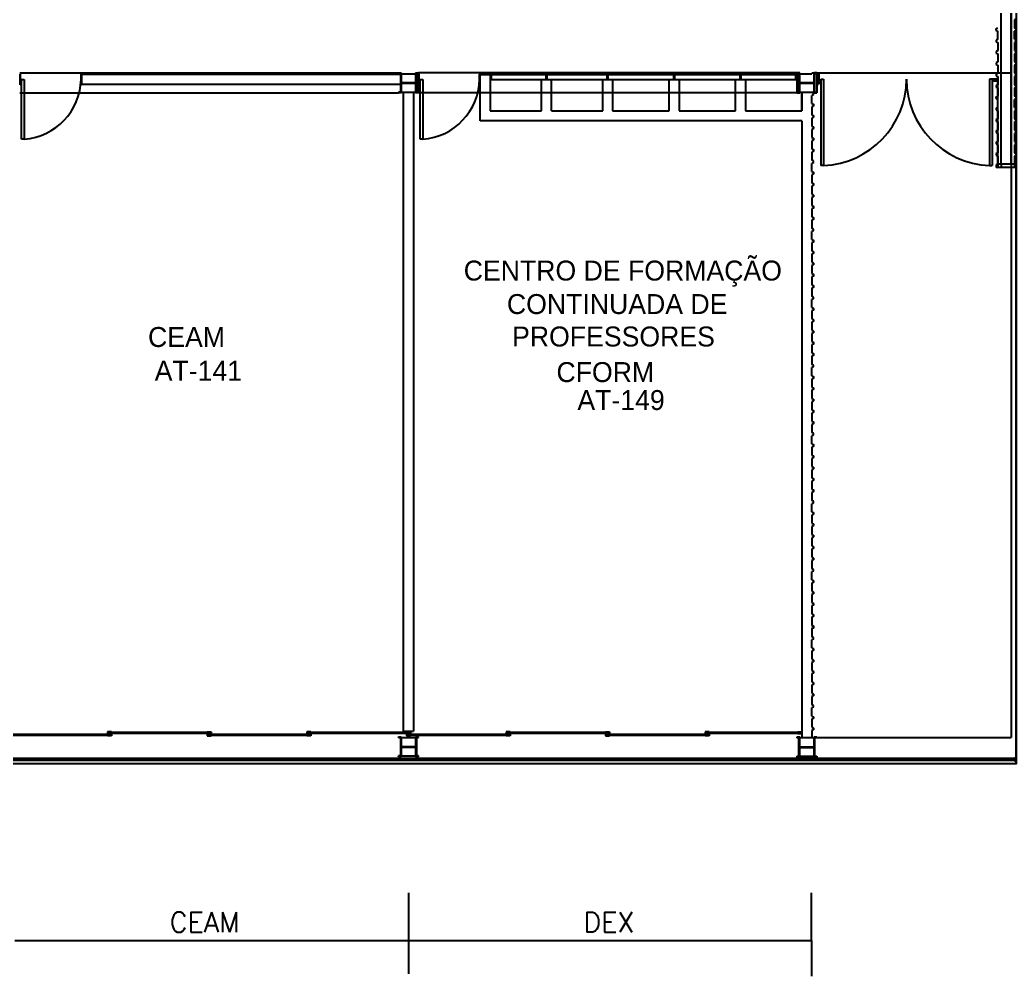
# Model space of a CAD drawing. Header units: millimetres. Extents: x 3281 to 3401, y 1379 to 1410.
# Drawn here: x 3386.39 to 3401.39, y 1379.1 to 1393.5 of the extents above; entities that cross this region are included whole.
import ezdxf
from ezdxf.enums import TextEntityAlignment as Align

# ---------------------------------------------------------------- set-up
doc = ezdxf.new("R2010")
doc.units = ezdxf.units.MM
for name, color, linetype in [('3', 2, 'Continuous'), ('MATRIZ', 2, 'Continuous'), ('MATRIZ-1', 1, 'Continuous'), ('TEXTO-CENTRO-CUSTO', 2, 'Continuous')]:
    doc.layers.add(name, color=color, linetype=linetype)
doc.styles.add('FONTE', font='FONTE.shx', dxfattribs={"height": 0.4})
doc.styles.add('ROMANS', font='simplex.shx', dxfattribs={"height": 0.3})

msp = doc.modelspace()

# ---------------------------------------------------------------- linework, layer by layer
msp.add_lwpolyline([(3281.08946, 1406.79859), (3401.38888, 1406.79859), (3401.38888, 1382.29859), (3281.08946, 1382.29859)], close=True)
at = {"layer": 'MATRIZ'}
for p, q in [((3386.39493, 1392.52058), (3386.39493, 1392.68058)), ((3386.39993, 1392.68058), (3386.39493, 1392.68058)), ((3386.39993, 1392.52058), (3386.39993, 1392.68058)), ((3386.41546, 1392.601), (3386.45546, 1392.601)), ((3386.41546, 1391.701), (3386.41546, 1392.601)), ((3386.45546, 1392.601), (3386.45546, 1391.701)), ((3387.31483, 1392.68058), (3387.30983, 1392.68058)), ((3387.30983, 1392.52058), (3387.30983, 1392.68058)), ((3387.31483, 1392.52058), (3387.31483, 1392.68058)), ((3387.31983, 1392.52659), (3387.31983, 1392.67659)), ((3392.11946, 1392.67659), (3387.31983, 1392.67659)), ((3392.08946, 1392.68659), (3392.08946, 1392.69859)), ((3392.08946, 1392.69859), (3392.13146, 1392.69859)), ((3392.08946, 1392.68659), (3392.11946, 1392.68659)), ((3392.11946, 1392.68659), (3392.11946, 1392.41059)), ((3392.13146, 1392.69859), (3392.13146, 1392.39859)), ((3392.13146, 1392.68659), (3392.34746, 1392.68659)), ((3392.34746, 1392.69859), (3392.34746, 1392.39859)), ((3392.34746, 1392.69859), (3392.38946, 1392.69859)), ((3392.35946, 1392.68659), (3392.35946, 1392.41059)), ((3392.35946, 1392.68659), (3392.38946, 1392.68659)), ((3392.38946, 1392.68659), (3392.38946, 1392.69859)), ((3392.38946, 1392.68659), (3392.38946, 1392.41059)), ((3392.39493, 1392.52018), (3392.39493, 1392.68018)), ((3392.39993, 1392.68018), (3392.39493, 1392.68018)), ((3392.39993, 1392.52018), (3392.39993, 1392.68018)), ((3392.41546, 1392.60061), (3392.45546, 1392.60061)), ((3392.41546, 1391.70061), (3392.41546, 1392.60061)), ((3392.45546, 1392.60061), (3392.45546, 1391.70061)), ((3393.31483, 1392.68018), (3393.30983, 1392.68018)), ((3393.30983, 1392.52018), (3393.30983, 1392.68018)), ((3393.31483, 1392.52018), (3393.31483, 1392.68018)), ((3393.31936, 1392.69459), (3395.23446, 1392.69459)), ((3393.31936, 1392.67459), (3393.31936, 1392.69459)), ((3393.31936, 1392.67459), (3393.46936, 1392.67459)), ((3393.31936, 1391.97859), (3393.31936, 1392.67459)), ((3393.31983, 1392.52618), (3393.31983, 1392.67618)), ((3393.48936, 1392.67459), (3393.46936, 1392.67459)), ((3393.46936, 1392.67459), (3393.46936, 1392.59959)), ((3393.46936, 1392.67459), (3393.46936, 1392.12859)), ((3393.46936, 1392.67459), (3395.23446, 1392.67459)), ((3393.48936, 1392.59959), (3393.48936, 1392.67459)), ((3394.32691, 1392.67459), (3394.30691, 1392.67459)), ((3394.30691, 1392.67459), (3394.30691, 1392.59959)), ((3394.32691, 1392.59959), (3394.32691, 1392.67459)), ((3395.24946, 1392.67459), (3395.22946, 1392.67459)), ((3395.22946, 1392.67459), (3395.22946, 1392.59959)), ((3395.23446, 1392.67459), (3395.23446, 1392.69459)), ((3395.24446, 1392.67459), (3395.24446, 1392.69459)), ((3395.24446, 1392.69459), (3396.23446, 1392.69459)), ((3395.24446, 1392.67459), (3396.23446, 1392.67459)), ((3395.24946, 1392.59959), (3395.24946, 1392.67459)), ((3396.24946, 1392.67459), (3396.22946, 1392.67459)), ((3396.22946, 1392.67459), (3396.22946, 1392.59959)), ((3396.23446, 1392.67459), (3396.23446, 1392.69459)), ((3396.24446, 1392.67459), (3396.24446, 1392.69459)), ((3396.24446, 1392.69459), (3396.74446, 1392.69459)), ((3396.24446, 1392.67459), (3396.74446, 1392.67459)), ((3396.24946, 1392.59959), (3396.24946, 1392.67459)), ((3396.74446, 1392.69459), (3397.23646, 1392.69459)), ((3396.74446, 1392.67459), (3397.23646, 1392.67459)), ((3397.24946, 1392.67459), (3397.22946, 1392.67459)), ((3397.22946, 1392.67459), (3397.22946, 1392.59959)), ((3397.23646, 1392.67459), (3397.23646, 1392.69459)), ((3397.24246, 1392.67459), (3397.24246, 1392.69459)), ((3397.24246, 1392.69459), (3398.07946, 1392.69459)), ((3397.24246, 1392.67459), (3398.07946, 1392.67459)), ((3397.24946, 1392.59959), (3397.24946, 1392.67459)), ((3398.08946, 1392.67459), (3398.06946, 1392.67459)), ((3398.06946, 1392.67459), (3398.06946, 1392.59959)), ((3398.07946, 1392.69459), (3398.07946, 1392.67459)), ((3398.13146, 1392.69859), (3398.08946, 1392.69859)), ((3398.08946, 1392.69859), (3398.08946, 1392.68659)), ((3398.11946, 1392.68659), (3398.08946, 1392.68659)), ((3398.08946, 1392.68659), (3398.08946, 1392.41059)), ((3398.08946, 1392.59959), (3398.08946, 1392.67459)), ((3398.11946, 1392.41059), (3398.11946, 1392.68659)), ((3398.13146, 1392.39859), (3398.13146, 1392.69859)), ((3398.13146, 1392.68659), (3398.31446, 1392.68659)), ((3386.39993, 1392.52058), (3386.39493, 1392.52058)), ((3387.31483, 1392.52058), (3387.30983, 1392.52058)), ((3392.11946, 1392.52659), (3387.31983, 1392.52659)), ((3392.13146, 1392.55459), (3392.34746, 1392.55459)), ((3392.13146, 1392.54259), (3392.34746, 1392.54259)), ((3392.39993, 1392.52018), (3392.39493, 1392.52018)), ((3393.31483, 1392.52018), (3393.30983, 1392.52018)), ((3393.46936, 1392.59959), (3393.48936, 1392.59959)), ((3393.48936, 1392.59959), (3394.24191, 1392.59959)), ((3394.24191, 1392.59959), (3394.39191, 1392.59959)), ((3394.24191, 1392.12859), (3394.24191, 1392.59959)), ((3394.30691, 1392.59959), (3394.32691, 1392.59959)), ((3394.39191, 1392.59959), (3395.16446, 1392.59959)), ((3394.39191, 1392.12859), (3394.39191, 1392.59959)), ((3395.16446, 1392.59959), (3395.31446, 1392.59959)), ((3395.16446, 1392.12859), (3395.16446, 1392.59959)), ((3395.22946, 1392.59959), (3395.24946, 1392.59959)), ((3395.31446, 1392.59959), (3396.16433, 1392.59959)), ((3395.31446, 1392.59959), (3395.31446, 1392.12859)), ((3396.16433, 1392.59959), (3396.31433, 1392.59959)), ((3396.16433, 1392.12859), (3396.16433, 1392.59959)), ((3396.22946, 1392.59959), (3396.24946, 1392.59959)), ((3396.31433, 1392.59959), (3397.16446, 1392.59959)), ((3396.31433, 1392.59959), (3396.31433, 1392.12859)), ((3397.16446, 1392.59959), (3397.31446, 1392.59959)), ((3397.16446, 1392.12859), (3397.16446, 1392.59959)), ((3397.22946, 1392.59959), (3397.24946, 1392.59959)), ((3397.31446, 1392.59959), (3397.31446, 1392.12859)), ((3397.31446, 1392.59959), (3398.06946, 1392.59959)), ((3398.06946, 1392.59959), (3398.08946, 1392.59959)), ((3398.13146, 1392.55459), (3398.31446, 1392.55459)), ((3398.13146, 1392.54259), (3398.31446, 1392.54259)), ((3392.11946, 1392.41059), (3392.08946, 1392.41059)), ((3392.08946, 1392.39859), (3392.08946, 1392.41059)), ((3392.13146, 1392.39859), (3392.08946, 1392.39859)), ((3392.13146, 1392.41059), (3392.34746, 1392.41059)), ((3392.16446, 1382.7862), (3392.16446, 1392.41059)), ((3392.31446, 1392.41059), (3392.31446, 1382.7862)), ((3392.38946, 1392.39859), (3392.34746, 1392.39859)), ((3392.38946, 1392.41059), (3392.35946, 1392.41059)), ((3392.38946, 1392.39859), (3392.38946, 1392.41059)), ((3398.08946, 1392.41059), (3398.08946, 1392.39859)), ((3398.08946, 1392.41059), (3398.11946, 1392.41059)), ((3398.08946, 1392.39859), (3398.13146, 1392.39859)), ((3398.13146, 1392.41059), (3398.31446, 1392.41059)), ((3398.16446, 1392.41059), (3398.16446, 1392.12859)), ((3398.16446, 1392.41059), (3398.31446, 1392.41059)), ((3398.16446, 1392.12859), (3398.16446, 1392.40659)), ((3393.46936, 1392.12859), (3394.24191, 1392.12859)), ((3394.39191, 1392.12859), (3395.16446, 1392.12859)), ((3395.31446, 1392.12859), (3396.16433, 1392.12859)), ((3396.31433, 1392.12859), (3397.16446, 1392.12859)), ((3397.31446, 1392.12859), (3398.16446, 1392.12859)), ((3398.16446, 1391.97859), (3393.31936, 1391.97859)), ((3398.16446, 1391.97859), (3398.16446, 1382.69093)), ((3386.45546, 1391.701), (3386.41546, 1391.701)), ((3392.45546, 1391.70061), (3392.41546, 1391.70061)), ((3398.31446, 1390.65259), (3398.31446, 1390.53179)), ((3398.31446, 1388.77379), (3398.31446, 1388.65299)), ((3392.16446, 1382.7862), (3392.31446, 1382.7862))]:
    msp.add_line(p, q, dxfattribs=at)
for centre in [(3386.386, 1392.62247), (3392.386, 1392.62208)]:
    msp.add_arc(centre, 0.92408, 274.310497, 358.642288, dxfattribs=at)
at = {"layer": 'MATRIZ-1'}
for p, q in [((3401.16388, 1391.32582), (3401.16388, 1406.64501)), ((3401.31388, 1391.32582), (3401.31388, 1406.64501)), ((3401.38888, 1393.50949), (3401.36388, 1393.49699)), ((3401.08888, 1393.36369), (3401.11388, 1393.37619)), ((3401.08888, 1393.33869), (3401.08888, 1393.36369)), ((3401.36388, 1393.49699), (3401.36388, 1393.37619)), ((3401.38888, 1393.36369), (3401.36388, 1393.37619)), ((3401.38888, 1393.33869), (3401.38888, 1393.36369)), ((3401.08888, 1393.33869), (3401.11388, 1393.32619)), ((3401.11388, 1393.20539), (3401.08888, 1393.19289)), ((3401.11388, 1393.20539), (3401.11388, 1393.32619)), ((3401.38888, 1393.33869), (3401.36388, 1393.32619)), ((3401.36388, 1393.20539), (3401.36388, 1393.32619)), ((3401.36388, 1393.20539), (3401.38888, 1393.19289)), ((3401.08888, 1393.19289), (3401.08888, 1393.16789)), ((3401.08888, 1393.16789), (3401.11388, 1393.15539)), ((3401.11388, 1393.15539), (3401.11388, 1393.03493)), ((3401.38888, 1393.16789), (3401.36388, 1393.15539)), ((3401.36388, 1393.15539), (3401.36388, 1393.03493)), ((3401.38888, 1393.19289), (3401.38888, 1393.16789)), ((3401.11388, 1393.03493), (3401.08888, 1393.02243)), ((3401.08888, 1393.02243), (3401.08888, 1392.99743)), ((3401.08888, 1392.99743), (3401.11388, 1392.98493)), ((3401.11388, 1392.98493), (3401.11388, 1392.86379)), ((3401.36388, 1393.03493), (3401.38888, 1393.02243)), ((3401.38888, 1392.99743), (3401.36388, 1392.98493)), ((3401.36388, 1392.98493), (3401.36388, 1392.86379)), ((3401.38888, 1393.02243), (3401.38888, 1392.99743)), ((3401.11388, 1392.86379), (3401.08888, 1392.85129)), ((3401.08888, 1392.85129), (3401.08888, 1392.82629)), ((3401.08888, 1392.82629), (3401.11388, 1392.81379)), ((3401.11388, 1392.81379), (3401.11388, 1392.69299)), ((3401.36388, 1392.86379), (3401.38888, 1392.85129)), ((3401.38888, 1392.82629), (3401.36388, 1392.81379)), ((3401.36388, 1392.81379), (3401.36388, 1392.69299)), ((3401.38888, 1392.85129), (3401.38888, 1392.82629)), ((3386.38946, 1392.69859), (3392.08946, 1392.69859)), ((3398.08946, 1392.69859), (3392.38946, 1392.69859)), ((3398.31446, 1392.69859), (3398.34746, 1392.69859)), ((3398.38946, 1392.69859), (3398.34746, 1392.69859)), ((3398.34746, 1392.39859), (3398.34746, 1392.69859)), ((3398.35946, 1392.41059), (3398.35946, 1392.68659)), ((3398.38946, 1392.68659), (3398.35946, 1392.68659)), ((3398.38946, 1392.69859), (3401.31946, 1392.69859)), ((3398.38946, 1392.69859), (3398.38946, 1392.68659)), ((3398.38946, 1392.68659), (3398.38946, 1392.41059)), ((3398.41609, 1392.68093), (3398.42109, 1392.68093)), ((3398.41609, 1392.68093), (3398.41609, 1392.53093)), ((3398.42109, 1392.68093), (3398.42109, 1392.53093)), ((3401.11388, 1392.69299), (3401.08888, 1392.68049)), ((3401.08888, 1392.68049), (3401.08888, 1392.65549)), ((3401.08888, 1392.65549), (3401.11388, 1392.64299)), ((3401.11388, 1392.64299), (3401.11388, 1392.52219)), ((3401.11388, 1391.32582), (3401.11388, 1392.64299)), ((3401.36388, 1392.69299), (3401.38888, 1392.68049)), ((3401.38888, 1392.65549), (3401.36388, 1392.64299)), ((3401.36388, 1392.64299), (3401.36388, 1392.52219)), ((3401.38888, 1392.68049), (3401.38888, 1392.65549)), ((3398.31446, 1392.55459), (3398.34746, 1392.55459)), ((3398.31446, 1392.54259), (3398.34746, 1392.54259)), ((3398.41609, 1392.53093), (3398.42109, 1392.53093)), ((3401.11388, 1392.52219), (3401.08888, 1392.50969)), ((3401.08888, 1392.50969), (3401.08888, 1392.48469)), ((3401.08888, 1392.48469), (3401.11388, 1392.47219)), ((3401.11388, 1392.47219), (3401.11388, 1392.35139)), ((3401.36388, 1392.52219), (3401.38888, 1392.50969)), ((3401.38888, 1392.48469), (3401.36388, 1392.47219)), ((3401.36388, 1392.47219), (3401.36388, 1392.35139)), ((3401.38888, 1392.50969), (3401.38888, 1392.48469)), ((3386.38946, 1392.39859), (3392.08946, 1392.39859)), ((3398.08946, 1392.39859), (3392.38946, 1392.39859)), ((3398.33946, 1392.39809), (3398.31446, 1392.41059)), ((3398.31446, 1392.41059), (3398.34746, 1392.41059)), ((3398.33946, 1392.37309), (3398.31446, 1392.36059)), ((3398.31446, 1392.23979), (3398.31446, 1392.36059)), ((3398.33946, 1392.37309), (3398.33946, 1392.39809)), ((3398.34746, 1392.39859), (3398.38946, 1392.39859)), ((3398.35946, 1392.41059), (3398.38946, 1392.41059)), ((3398.38946, 1392.41059), (3398.38946, 1392.39859)), ((3401.08888, 1392.33889), (3401.11388, 1392.35139)), ((3401.08888, 1392.31389), (3401.08888, 1392.33889)), ((3401.08888, 1392.31389), (3401.11388, 1392.30139)), ((3401.11388, 1392.18059), (3401.11388, 1392.30139)), ((3401.38888, 1392.33889), (3401.36388, 1392.35139)), ((3401.38888, 1392.31389), (3401.36388, 1392.30139)), ((3401.36388, 1392.18059), (3401.36388, 1392.30139)), ((3401.38888, 1392.31389), (3401.38888, 1392.33889)), ((3398.31446, 1392.18979), (3398.31446, 1392.06933)), ((3401.11388, 1392.18059), (3401.08888, 1392.16809)), ((3401.08888, 1392.16809), (3401.08888, 1392.14309)), ((3401.36388, 1392.18059), (3401.38888, 1392.16809)), ((3401.38888, 1392.16809), (3401.38888, 1392.14309)), ((3398.31446, 1392.06933), (3398.33946, 1392.05683)), ((3398.33946, 1392.03183), (3398.31446, 1392.01933)), ((3398.31446, 1392.01933), (3398.31446, 1391.89819)), ((3398.33946, 1392.05683), (3398.33946, 1392.03183)), ((3401.08888, 1392.14309), (3401.11388, 1392.13059)), ((3401.11388, 1392.01013), (3401.08888, 1391.99763)), ((3401.11388, 1392.13059), (3401.11388, 1392.01013)), ((3401.38888, 1392.14309), (3401.36388, 1392.13059)), ((3401.36388, 1392.13059), (3401.36388, 1392.01013)), ((3401.36388, 1392.01013), (3401.38888, 1391.99763)), ((3398.31446, 1391.89819), (3398.33946, 1391.88569)), ((3398.33946, 1391.86069), (3398.31446, 1391.84819)), ((3398.33946, 1391.88569), (3398.33946, 1391.86069)), ((3401.08888, 1391.99763), (3401.08888, 1391.97263)), ((3401.08888, 1391.97263), (3401.11388, 1391.96013)), ((3401.11388, 1391.96013), (3401.11388, 1391.83899)), ((3401.38888, 1391.97263), (3401.36388, 1391.96013)), ((3401.36388, 1391.96013), (3401.36388, 1391.83899)), ((3401.38888, 1391.99763), (3401.38888, 1391.97263)), ((3398.31446, 1391.84819), (3398.31446, 1391.72739)), ((3401.11388, 1391.83899), (3401.08888, 1391.82649)), ((3401.08888, 1391.82649), (3401.08888, 1391.80149)), ((3401.08888, 1391.80149), (3401.11388, 1391.78899)), ((3401.11388, 1391.78899), (3401.11388, 1391.66819)), ((3401.36388, 1391.83899), (3401.38888, 1391.82649)), ((3401.38888, 1391.80149), (3401.36388, 1391.78899)), ((3401.36388, 1391.78899), (3401.36388, 1391.66819)), ((3401.38888, 1391.82649), (3401.38888, 1391.80149)), ((3398.31446, 1391.67739), (3398.31446, 1391.55659)), ((3401.11388, 1391.66819), (3401.08888, 1391.65569)), ((3401.08888, 1391.65569), (3401.08888, 1391.63069)), ((3401.08888, 1391.63069), (3401.11388, 1391.61819)), ((3401.11388, 1391.61819), (3401.11388, 1391.49739)), ((3401.36388, 1391.66819), (3401.38888, 1391.65569)), ((3401.38888, 1391.63069), (3401.36388, 1391.61819)), ((3401.36388, 1391.61819), (3401.36388, 1391.49739)), ((3401.38888, 1391.65569), (3401.38888, 1391.63069)), ((3398.31446, 1391.50659), (3398.31446, 1391.38579)), ((3401.11388, 1391.49739), (3401.08888, 1391.48489)), ((3401.08888, 1391.48489), (3401.08888, 1391.45989)), ((3401.08888, 1391.45989), (3401.11388, 1391.44739)), ((3401.11388, 1391.44739), (3401.11388, 1391.32659)), ((3401.36388, 1391.49739), (3401.38888, 1391.48489)), ((3401.38888, 1391.45989), (3401.36388, 1391.44739)), ((3401.36388, 1391.44739), (3401.36388, 1391.32659)), ((3401.38888, 1391.48489), (3401.38888, 1391.45989)), ((3398.33946, 1391.37329), (3398.31446, 1391.38579)), ((3398.33946, 1391.34829), (3398.31446, 1391.33579)), ((3398.31446, 1391.21499), (3398.31446, 1391.33579)), ((3398.33946, 1391.34829), (3398.33946, 1391.37329)), ((3401.11388, 1391.32659), (3401.08888, 1391.31409)), ((3401.08888, 1391.31409), (3401.08888, 1391.28909)), ((3401.08888, 1391.29682), (3401.08888, 1391.27582)), ((3401.08888, 1391.28909), (3401.11388, 1391.27659)), ((3401.38888, 1391.27582), (3401.08888, 1391.27582)), ((3401.11388, 1391.32582), (3401.11388, 1391.27582)), ((3401.16388, 1391.32582), (3401.11388, 1391.32582)), ((3401.31388, 1391.32582), (3401.16388, 1391.32582)), ((3401.16388, 1391.32582), (3401.16388, 1391.27582)), ((3401.31388, 1391.32582), (3401.31388, 1391.27582)), ((3401.36388, 1391.32582), (3401.31388, 1391.32582)), ((3401.36388, 1391.32659), (3401.38888, 1391.31409)), ((3401.36388, 1391.32659), (3401.36388, 1391.27582)), ((3401.38888, 1391.28909), (3401.36388, 1391.27659)), ((3401.38888, 1391.31409), (3401.38888, 1391.28909)), ((3401.38888, 1391.29682), (3401.38888, 1391.27582)), ((3401.38888, 1382.29859), (3401.38888, 1391.27582)), ((3398.31446, 1391.16499), (3398.31446, 1391.04453)), ((3398.31446, 1391.04453), (3398.33946, 1391.03203)), ((3398.33946, 1391.00703), (3398.31446, 1390.99453)), ((3398.31446, 1390.99453), (3398.31446, 1390.87339)), ((3398.33946, 1391.03203), (3398.33946, 1391.00703)), ((3398.31446, 1390.87339), (3398.33946, 1390.86089)), ((3398.33946, 1390.83589), (3398.31446, 1390.82339)), ((3398.31446, 1390.82339), (3398.31446, 1390.70259)), ((3398.33946, 1390.86089), (3398.33946, 1390.83589)), ((3398.31446, 1390.48179), (3398.31446, 1390.36099)), ((3398.33946, 1390.34849), (3398.31446, 1390.36099)), ((3398.33946, 1390.32349), (3398.31446, 1390.31099)), ((3398.31446, 1390.19019), (3398.31446, 1390.31099)), ((3398.33946, 1390.32349), (3398.33946, 1390.34849)), ((3398.31446, 1390.14019), (3398.31446, 1390.01973)), ((3398.31446, 1390.01973), (3398.33946, 1390.00723)), ((3398.33946, 1389.98223), (3398.31446, 1389.96973)), ((3398.31446, 1389.96973), (3398.31446, 1389.84859)), ((3398.33946, 1390.00723), (3398.33946, 1389.98223)), ((3398.31446, 1389.84859), (3398.33946, 1389.83609)), ((3398.33946, 1389.81109), (3398.31446, 1389.79859)), ((3398.31446, 1389.79859), (3398.31446, 1389.67779)), ((3398.33946, 1389.83609), (3398.33946, 1389.81109)), ((3398.31446, 1389.62779), (3398.31446, 1389.50699)), ((3398.31446, 1389.45699), (3398.31446, 1389.33619)), ((3398.33946, 1389.32369), (3398.31446, 1389.33619)), ((3398.33946, 1389.29869), (3398.33946, 1389.32369)), ((3398.33946, 1389.29869), (3398.31446, 1389.28619)), ((3398.31446, 1389.16539), (3398.31446, 1389.28619)), ((3398.31446, 1389.11539), (3398.31446, 1388.99493)), ((3398.31446, 1388.99493), (3398.33946, 1388.98243)), ((3398.33946, 1388.95743), (3398.31446, 1388.94493)), ((3398.31446, 1388.94493), (3398.31446, 1388.82379)), ((3398.33946, 1388.98243), (3398.33946, 1388.95743)), ((3398.31446, 1388.82379), (3398.33946, 1388.81129)), ((3398.33946, 1388.78629), (3398.31446, 1388.77379)), ((3398.33946, 1388.81129), (3398.33946, 1388.78629)), ((3398.31446, 1388.60299), (3398.31446, 1388.48219)), ((3398.31446, 1388.43219), (3398.31446, 1388.31139)), ((3398.33946, 1388.29889), (3398.31446, 1388.31139)), ((3398.33946, 1388.27389), (3398.31446, 1388.26139)), ((3398.31446, 1388.14059), (3398.31446, 1388.26139)), ((3398.33946, 1388.27389), (3398.33946, 1388.29889)), ((3398.31446, 1388.09059), (3398.31446, 1387.97013)), ((3398.31446, 1387.97013), (3398.33946, 1387.95763)), ((3398.33946, 1387.95763), (3398.33946, 1387.93263)), ((3398.33946, 1387.93263), (3398.31446, 1387.92013)), ((3398.31446, 1387.92013), (3398.31446, 1387.79899)), ((3398.31446, 1387.79899), (3398.33946, 1387.78649)), ((3398.33946, 1387.76149), (3398.31446, 1387.74899)), ((3398.31446, 1387.74899), (3398.31446, 1387.62819)), ((3398.33946, 1387.78649), (3398.33946, 1387.76149)), ((3398.31446, 1387.57819), (3398.31446, 1387.45739)), ((3398.31446, 1387.40739), (3398.31446, 1387.28659)), ((3398.33946, 1387.27409), (3398.31446, 1387.28659)), ((3398.33946, 1387.24909), (3398.31446, 1387.23659)), ((3398.31446, 1387.11579), (3398.31446, 1387.23659)), ((3398.33946, 1387.24909), (3398.33946, 1387.27409)), ((3398.31446, 1387.06579), (3398.31446, 1386.94533)), ((3398.31446, 1386.94533), (3398.33946, 1386.93283)), ((3398.33946, 1386.90783), (3398.31446, 1386.89533)), ((3398.33946, 1386.93283), (3398.33946, 1386.90783)), ((3398.31446, 1386.89533), (3398.31446, 1386.77419)), ((3398.31446, 1386.77419), (3398.33946, 1386.76169)), ((3398.33946, 1386.76169), (3398.33946, 1386.73669)), ((3398.33946, 1386.73669), (3398.31446, 1386.72419)), ((3398.31446, 1386.72419), (3398.31446, 1386.60339)), ((3398.31446, 1386.55339), (3398.31446, 1386.43259)), ((3398.31446, 1386.38259), (3398.31446, 1386.26179)), ((3398.33946, 1386.24929), (3398.31446, 1386.26179)), ((3398.33946, 1386.22429), (3398.31446, 1386.21179)), ((3398.31446, 1386.09099), (3398.31446, 1386.21179)), ((3398.33946, 1386.22429), (3398.33946, 1386.24929)), ((3398.31446, 1386.09099), (3398.33946, 1386.07849)), ((3398.33946, 1386.05349), (3398.31446, 1386.04099)), ((3398.31446, 1386.04099), (3398.31446, 1385.92053)), ((3398.33946, 1386.07849), (3398.33946, 1386.05349)), ((3398.31446, 1385.92053), (3398.33946, 1385.90803)), ((3398.33946, 1385.88303), (3398.31446, 1385.87053)), ((3398.31446, 1385.87053), (3398.31446, 1385.74939)), ((3398.33946, 1385.90803), (3398.33946, 1385.88303)), ((3398.31446, 1385.74939), (3398.33946, 1385.73689)), ((3398.33946, 1385.71189), (3398.31446, 1385.69939)), ((3398.33946, 1385.73689), (3398.33946, 1385.71189)), ((3398.31446, 1385.69939), (3398.31446, 1385.57859)), ((3398.31446, 1385.57859), (3398.33946, 1385.56609)), ((3398.33946, 1385.56609), (3398.33946, 1385.54109)), ((3398.33946, 1385.54109), (3398.31446, 1385.52859)), ((3398.31446, 1385.52859), (3398.31446, 1385.40779)), ((3398.31446, 1385.40779), (3398.33946, 1385.39529)), ((3398.33946, 1385.37029), (3398.31446, 1385.35779)), ((3398.31446, 1385.35779), (3398.31446, 1385.23699)), ((3398.33946, 1385.39529), (3398.33946, 1385.37029)), ((3398.33946, 1385.22449), (3398.31446, 1385.23699)), ((3398.33946, 1385.19949), (3398.31446, 1385.18699)), ((3398.31446, 1385.06619), (3398.31446, 1385.18699)), ((3398.33946, 1385.19949), (3398.33946, 1385.22449)), ((3398.31446, 1385.06619), (3398.33946, 1385.05369)), ((3398.33946, 1385.02869), (3398.31446, 1385.01619)), ((3398.31446, 1385.01619), (3398.31446, 1384.89573)), ((3398.33946, 1385.05369), (3398.33946, 1385.02869)), ((3398.31446, 1384.89573), (3398.33946, 1384.88323)), ((3398.33946, 1384.85823), (3398.31446, 1384.84573)), ((3398.31446, 1384.84573), (3398.31446, 1384.72459)), ((3398.33946, 1384.88323), (3398.33946, 1384.85823)), ((3398.31446, 1384.72459), (3398.33946, 1384.71209)), ((3398.33946, 1384.68709), (3398.31446, 1384.67459)), ((3398.31446, 1384.67459), (3398.31446, 1384.55379)), ((3398.33946, 1384.71209), (3398.33946, 1384.68709)), ((3398.31446, 1384.55379), (3398.33946, 1384.54129)), ((3398.33946, 1384.51629), (3398.31446, 1384.50379)), ((3398.31446, 1384.50379), (3398.31446, 1384.38299)), ((3398.33946, 1384.54129), (3398.33946, 1384.51629)), ((3398.31388, 1384.49979), (3398.31388, 1384.37899)), ((3398.31388, 1384.37899), (3398.33888, 1384.36649)), ((3398.31446, 1384.38299), (3398.33946, 1384.37049)), ((3398.33888, 1384.36649), (3398.33888, 1384.34149)), ((3398.33946, 1384.37049), (3398.33946, 1384.34549)), ((3398.33888, 1384.34149), (3398.31388, 1384.32899)), ((3398.33946, 1384.34549), (3398.31446, 1384.33299)), ((3398.31446, 1384.33299), (3398.31446, 1384.21219)), ((3398.33946, 1384.19969), (3398.31446, 1384.21219)), ((3398.33946, 1384.17469), (3398.31446, 1384.16219)), ((3398.31446, 1384.04139), (3398.31446, 1384.16219)), ((3398.33946, 1384.17469), (3398.33946, 1384.19969)), ((3398.31446, 1384.04139), (3398.33946, 1384.02889)), ((3398.33946, 1384.00389), (3398.31446, 1383.99139)), ((3398.31446, 1383.99139), (3398.31446, 1383.87093)), ((3398.33946, 1384.02889), (3398.33946, 1384.00389)), ((3398.31446, 1383.87093), (3398.33946, 1383.85843)), ((3398.33946, 1383.83343), (3398.31446, 1383.82093)), ((3398.31446, 1383.82093), (3398.31446, 1383.69979)), ((3398.33946, 1383.85843), (3398.33946, 1383.83343)), ((3398.31446, 1383.69979), (3398.33946, 1383.68729)), ((3398.33946, 1383.66229), (3398.31446, 1383.64979)), ((3398.31446, 1383.64979), (3398.31446, 1383.52899)), ((3398.33946, 1383.68729), (3398.33946, 1383.66229)), ((3398.31446, 1383.52899), (3398.33946, 1383.51649)), ((3398.33946, 1383.49149), (3398.31446, 1383.47899)), ((3398.31446, 1383.47899), (3398.31446, 1383.35819)), ((3398.33946, 1383.51649), (3398.33946, 1383.49149)), ((3398.31446, 1383.35819), (3398.33946, 1383.34569)), ((3398.33946, 1383.32069), (3398.31446, 1383.30819)), ((3398.31446, 1383.30819), (3398.31446, 1383.18739)), ((3398.33946, 1383.34569), (3398.33946, 1383.32069)), ((3398.33946, 1383.17489), (3398.31446, 1383.18739)), ((3398.33946, 1383.14989), (3398.33946, 1383.17489)), ((3398.33946, 1383.14989), (3398.31446, 1383.13739)), ((3398.31446, 1383.01659), (3398.31446, 1383.13739)), ((3398.31446, 1383.01659), (3398.33946, 1383.00409)), ((3398.33946, 1383.00409), (3398.33946, 1382.97909)), ((3398.33946, 1382.97909), (3398.31446, 1382.96659)), ((3398.31446, 1382.96659), (3398.31446, 1382.84613)), ((3387.76246, 1382.7406), (3386.21646, 1382.7406)), ((3387.76246, 1382.7246), (3386.21646, 1382.7246)), ((3387.70946, 1382.7776), (3387.70946, 1382.7476)), ((3387.76946, 1382.7776), (3387.70946, 1382.7776)), ((3387.70946, 1382.7476), (3387.76946, 1382.7476)), ((3387.76946, 1382.7176), (3387.70946, 1382.7176)), ((3389.26246, 1382.7706), (3387.71646, 1382.7706)), ((3387.71646, 1382.7546), (3387.71646, 1382.7706)), ((3389.26246, 1382.7546), (3387.71646, 1382.7546)), ((3387.76246, 1382.7406), (3387.76246, 1382.7246)), ((3387.76946, 1382.7476), (3387.76946, 1382.7176)), ((3389.20946, 1382.7776), (3389.26946, 1382.7776)), ((3389.20946, 1382.7476), (3389.20946, 1382.7176)), ((3389.26946, 1382.7476), (3389.20946, 1382.7476)), ((3389.20946, 1382.7176), (3389.26946, 1382.7176)), ((3389.21646, 1382.7406), (3389.21646, 1382.7246)), ((3390.76246, 1382.7406), (3389.21646, 1382.7406)), ((3390.76246, 1382.7246), (3389.21646, 1382.7246)), ((3389.26246, 1382.7546), (3389.26246, 1382.7706)), ((3389.26946, 1382.7776), (3389.26946, 1382.7476)), ((3390.70946, 1382.7776), (3390.70946, 1382.7476)), ((3390.76946, 1382.7776), (3390.70946, 1382.7776)), ((3390.70946, 1382.7476), (3390.76946, 1382.7476)), ((3390.76946, 1382.7176), (3390.70946, 1382.7176)), ((3392.26246, 1382.7706), (3390.71646, 1382.7706)), ((3390.71646, 1382.7546), (3390.71646, 1382.7706)), ((3392.26246, 1382.7546), (3390.71646, 1382.7546)), ((3390.76246, 1382.7406), (3390.76246, 1382.7246)), ((3390.76946, 1382.7476), (3390.76946, 1382.7176)), ((3392.08946, 1382.70335), (3392.13146, 1382.70335)), ((3392.08946, 1382.69135), (3392.08946, 1382.70335)), ((3392.13146, 1382.70335), (3392.13146, 1382.40335)), ((3392.20946, 1382.7776), (3392.26946, 1382.7776)), ((3392.20946, 1382.7476), (3392.20946, 1382.7176)), ((3392.26946, 1382.7476), (3392.20946, 1382.7476)), ((3392.20946, 1382.7176), (3392.26946, 1382.7176)), ((3392.21646, 1382.7406), (3392.21646, 1382.7246)), ((3392.21646, 1382.7406), (3392.21646, 1382.7246)), ((3393.76246, 1382.7406), (3392.21646, 1382.7406)), ((3393.76246, 1382.7246), (3392.21646, 1382.7246)), ((3392.26246, 1382.7546), (3392.26246, 1382.7706)), ((3392.26946, 1382.7776), (3392.26946, 1382.7476)), ((3392.34746, 1382.70335), (3392.34746, 1382.40335)), ((3392.34746, 1382.70335), (3392.38946, 1382.70335)), ((3392.38946, 1382.69135), (3392.38946, 1382.70335)), ((3393.70946, 1382.7776), (3393.70946, 1382.7476)), ((3393.76946, 1382.7776), (3393.70946, 1382.7776)), ((3393.70946, 1382.7476), (3393.76946, 1382.7476)), ((3393.76946, 1382.7176), (3393.70946, 1382.7176)), ((3395.26246, 1382.7706), (3393.71646, 1382.7706)), ((3393.71646, 1382.7546), (3393.71646, 1382.7706)), ((3395.26246, 1382.7546), (3393.71646, 1382.7546)), ((3393.76246, 1382.7406), (3393.76246, 1382.7246)), ((3393.76946, 1382.7476), (3393.76946, 1382.7176)), ((3395.20946, 1382.7776), (3395.26946, 1382.7776)), ((3395.20946, 1382.7476), (3395.20946, 1382.7176)), ((3395.26946, 1382.7476), (3395.20946, 1382.7476)), ((3395.20946, 1382.7176), (3395.26946, 1382.7176)), ((3396.76246, 1382.7406), (3395.21646, 1382.7406)), ((3395.21646, 1382.7406), (3395.21646, 1382.7246)), ((3396.76246, 1382.7246), (3395.21646, 1382.7246)), ((3395.26246, 1382.7546), (3395.26246, 1382.7706)), ((3395.26946, 1382.7776), (3395.26946, 1382.7476)), ((3396.70946, 1382.7776), (3396.70946, 1382.7476)), ((3396.76946, 1382.7776), (3396.70946, 1382.7776)), ((3396.70946, 1382.7476), (3396.76946, 1382.7476)), ((3396.76946, 1382.7176), (3396.70946, 1382.7176)), ((3398.15543, 1382.7706), (3396.71646, 1382.7706)), ((3396.71646, 1382.7546), (3396.71646, 1382.7706)), ((3398.15543, 1382.7546), (3396.71646, 1382.7546)), ((3396.76246, 1382.7406), (3396.76246, 1382.7246)), ((3396.76946, 1382.7476), (3396.76946, 1382.7176)), ((3398.10243, 1382.7776), (3398.16243, 1382.7776)), ((3398.16243, 1382.7476), (3398.10243, 1382.7476)), ((3398.15543, 1382.7706), (3398.15543, 1382.7546)), ((3398.16243, 1382.7776), (3398.16243, 1382.7476)), ((3398.31446, 1382.84613), (3398.33946, 1382.83363)), ((3398.33946, 1382.80863), (3398.31446, 1382.79613)), ((3398.31446, 1382.79613), (3398.31446, 1382.69093)), ((3398.33946, 1382.83363), (3398.33946, 1382.80863)), ((3392.08946, 1382.69135), (3392.11946, 1382.69135)), ((3392.11946, 1382.69135), (3392.11946, 1382.41535)), ((3392.13146, 1382.69093), (3392.34746, 1382.69093)), ((3392.13146, 1382.55935), (3392.34746, 1382.55935)), ((3392.35946, 1382.69135), (3392.38946, 1382.69135)), ((3392.35946, 1382.69135), (3392.35946, 1382.41535)), ((3398.13146, 1382.69859), (3398.08946, 1382.69859)), ((3398.08946, 1382.69859), (3398.08946, 1382.68659)), ((3398.11946, 1382.68659), (3398.08946, 1382.68659)), ((3398.11946, 1382.41059), (3398.11946, 1382.68659)), ((3398.13146, 1382.39859), (3398.13146, 1382.69859)), ((3398.13146, 1382.69093), (3398.34746, 1382.69093)), ((3398.13146, 1382.55459), (3398.34746, 1382.55459)), ((3398.34746, 1382.39859), (3398.34746, 1382.69859)), ((3398.38946, 1382.69859), (3398.34746, 1382.69859)), ((3398.35946, 1382.41059), (3398.35946, 1382.68659)), ((3398.38946, 1382.68659), (3398.35946, 1382.68659)), ((3398.38946, 1382.69859), (3398.38946, 1382.68659)), ((3392.08946, 1382.40335), (3392.08946, 1382.41535)), ((3392.11946, 1382.41535), (3392.08946, 1382.41535)), ((3392.13146, 1382.40335), (3392.08946, 1382.40335)), ((3392.13146, 1382.54735), (3392.34746, 1382.54735)), ((3392.13146, 1382.41493), (3392.34746, 1382.41493)), ((3392.38946, 1382.40335), (3392.34746, 1382.40335)), ((3392.38946, 1382.41535), (3392.35946, 1382.41535)), ((3392.38946, 1382.40335), (3392.38946, 1382.41535)), ((3398.08946, 1382.41059), (3398.08946, 1382.39859)), ((3398.08946, 1382.41059), (3398.11946, 1382.41059)), ((3398.13146, 1382.54259), (3398.34746, 1382.54259)), ((3398.13146, 1382.41059), (3398.34746, 1382.41059)), ((3398.35946, 1382.41059), (3398.38946, 1382.41059)), ((3398.38946, 1382.41059), (3398.38946, 1382.39859)), ((3401.38888, 1382.29859), (3281.08946, 1382.29859)), ((3401.38946, 1382.37859), (3366.73858, 1382.37859)), ((3401.38946, 1382.34859), (3366.73858, 1382.34859)), ((3398.08946, 1382.39859), (3398.13146, 1382.39859)), ((3398.34746, 1382.39859), (3398.38946, 1382.39859)), ((3401.38888, 1382.33713), (3401.36388, 1382.33713)), ((3401.36446, 1382.38713), (3401.38946, 1382.38713)), ((3401.38946, 1382.38713), (3401.38946, 1382.33713))]:
    msp.add_line(p, q, dxfattribs=at)
at = {"layer": 'MATRIZ-1', "color": 1}
for p, q in [((3401.31453, 1396.42059), (3401.31453, 1382.69093)), ((3398.45039, 1392.60593), (3398.49039, 1392.60593)), ((3398.45039, 1392.60593), (3398.45039, 1391.30605)), ((3398.49039, 1392.60593), (3398.49039, 1391.30605)), ((3401.02738, 1392.60593), (3400.98738, 1392.60593)), ((3400.98738, 1392.60593), (3400.98738, 1391.30605)), ((3401.02738, 1392.60593), (3401.02738, 1391.30605)), ((3401.11388, 1392.60605), (3401.02914, 1392.60605)), ((3401.02914, 1392.60605), (3401.02914, 1392.57605)), ((3401.11388, 1392.57605), (3401.02914, 1392.57605)), ((3398.49039, 1391.30605), (3398.45039, 1391.30605)), ((3400.98738, 1391.30605), (3401.02738, 1391.30605)), ((3398.31446, 1382.69093), (3401.31453, 1382.69093))]:
    msp.add_line(p, q, dxfattribs=at)
at = {"layer": 'MATRIZ-1'}
for points in [[(3398.31446, 1392.23979), (3398.33946, 1392.22729), (3398.33946, 1392.20229), (3398.31446, 1392.18979)], [(3398.31446, 1391.72739), (3398.33946, 1391.71489), (3398.33946, 1391.68989), (3398.31446, 1391.67739)], [(3398.31446, 1391.55659), (3398.33946, 1391.54409), (3398.33946, 1391.51909), (3398.31446, 1391.50659)], [(3398.31446, 1391.21499), (3398.33946, 1391.20249), (3398.33946, 1391.17749), (3398.31446, 1391.16499)], [(3398.31446, 1390.70259), (3398.33946, 1390.69009), (3398.33946, 1390.66509), (3398.31446, 1390.65259)], [(3398.31446, 1390.53179), (3398.33946, 1390.51929), (3398.33946, 1390.49429), (3398.31446, 1390.48179)], [(3398.31446, 1390.19019), (3398.33946, 1390.17769), (3398.33946, 1390.15269), (3398.31446, 1390.14019)], [(3398.31446, 1389.67779), (3398.33946, 1389.66529), (3398.33946, 1389.64029), (3398.31446, 1389.62779)], [(3398.31446, 1389.50699), (3398.33946, 1389.49449), (3398.33946, 1389.46949), (3398.31446, 1389.45699)], [(3398.31446, 1389.16539), (3398.33946, 1389.15289), (3398.33946, 1389.12789), (3398.31446, 1389.11539)], [(3398.31446, 1388.65299), (3398.33946, 1388.64049), (3398.33946, 1388.61549), (3398.31446, 1388.60299)], [(3398.31446, 1388.48219), (3398.33946, 1388.46969), (3398.33946, 1388.44469), (3398.31446, 1388.43219)], [(3398.31446, 1388.14059), (3398.33946, 1388.12809), (3398.33946, 1388.10309), (3398.31446, 1388.09059)], [(3398.31446, 1387.62819), (3398.33946, 1387.61569), (3398.33946, 1387.59069), (3398.31446, 1387.57819)], [(3398.31446, 1387.45739), (3398.33946, 1387.44489), (3398.33946, 1387.41989), (3398.31446, 1387.40739)], [(3398.31446, 1387.11579), (3398.33946, 1387.10329), (3398.33946, 1387.07829), (3398.31446, 1387.06579)], [(3398.31446, 1386.60339), (3398.33946, 1386.59089), (3398.33946, 1386.56589), (3398.31446, 1386.55339)], [(3398.31446, 1386.43259), (3398.33946, 1386.42009), (3398.33946, 1386.39509), (3398.31446, 1386.38259)]]:
    msp.add_lwpolyline(points, dxfattribs=at)
at = {"layer": 'MATRIZ-1', "color": 1}
for centre, start, end in [((3398.43971, 1392.60424), 272.235694, 0.074322), ((3401.03806, 1392.60424), 179.925678, 267.764306)]:
    msp.add_arc(centre, 1.29918, start, end, dxfattribs=at)
at = {"layer": 'TEXTO-CENTRO-CUSTO', "linetype": 'Continuous'}
for p, q in [((3392.23946, 1380.35293), (3392.23946, 1379.13595)), ((3398.30672, 1379.63595), (3398.30672, 1380.35293)), ((3386.31446, 1379.63595), (3398.30672, 1379.63595)), ((3398.30672, 1379.63595), (3398.30672, 1379.63595)), ((3398.30672, 1379.63595), (3398.30672, 1379.10092))]:
    msp.add_line(p, q, dxfattribs=at)

# ---------------------------------------------------------------- texts
at = {"color": 2, "linetype": 'ByBlock', "char_height": 0.3, "attachment_point": 5, "style": 'ROMANS'}
for s, insert in [('CEAM', (3389.171, 1379.91234)), ('DEX', (3395.25817, 1379.91234))]:
    msp.add_mtext(s, dxfattribs=dict(at, insert=insert))
at = {"layer": '3', "style": 'FONTE'}
for s, p in [('CENTRO DE FORMAÇÃO', (3397.86393, 1389.57331)), ('CONTINUADA DE', (3397.04366, 1389.06893)), ('CEAM', (3389.47733, 1388.57293)), ('PROFESSORES', (3396.85437, 1388.58031)), ('AT-141', (3389.73462, 1388.0656)), ('CFORM', (3395.93945, 1388.04441)), ('AT-149', (3396.09927, 1387.62387))]:
    msp.add_text(s, height=0.3, dxfattribs=at).set_placement(p, align=Align.RIGHT)

doc.saveas('drawing.dxf')
